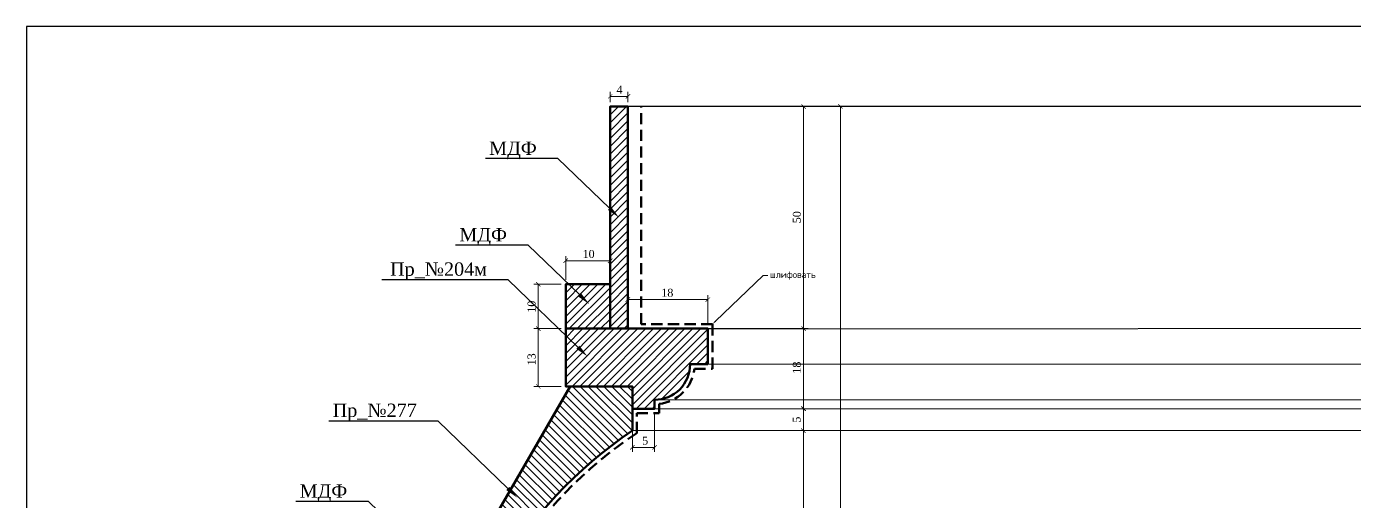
# Model space of a CAD drawing. Header units: millimetres. Extents: x 309321 to 309771, y -92212 to -91910.
# Drawn here: x 309321.2 to 309620, y -92018.5 to -91911.6 of the extents above; entities that cross this region are included whole.
import ezdxf
from ezdxf import colors
from ezdxf.entities.mleader import LeaderData, LeaderLine
from ezdxf.math import Vec2, Vec3

# ---------------------------------------------------------------- set-up
doc = ezdxf.new("R2010")
doc.units = ezdxf.units.MM
doc.header["$MEASUREMENT"] = 0
doc.linetypes.add('HIDDEN', pattern=[0.375, 0.25, -0.125])
doc.layers.add('Outside panel', color=7, linetype='Continuous', lineweight=18, true_color=0x7f5e57)
for name, color, linetype, lineweight in [('линия 15', 7, 'Continuous', 15), ('линия 50', 1, 'Continuous', 140), ('служебный слой РАЗМЕРЫ', 7, 'Continuous', 9)]:
    doc.layers.add(name, color=color, linetype=linetype, lineweight=lineweight)
doc.layers.add('размеры в модели', color=7, linetype='Continuous')
doc.styles.get("Standard").update_dxf_attribs({"font": 'times.ttf'})
doc.styles.add('ЕСКД профили текст', font='isocpeur.ttf')
doc.dimstyles.new('M_1', dxfattribs={"dimtxt": 1.8, "dimasz": 1, "dimexe": 1, "dimexo": 1, "dimgap": 0.6, "dimtad": 1, "dimdec": 0, "dimdsep": 46, "dimtxsty": 'Standard', "dimblk": 'ARCHTICK', "dimcen": -5, "dimclrd": 7, "dimclre": 7, "dimclrt": 7, "dimadec": 0, "dimazin": 0, "dimtfac": 1, "dimtdec": 0, "dimtmove": 0, "dimatfit": 3, "dimfxl": 1, "dimtolj": 1, "dimtzin": 0, "dimlwd": 5, "dimlwe": 5, "dimarcsym": 0})
pattern_1 = [(45, (114.0276, 2063.7564), (-0.8838834765, 0.8838834765), [])]

# ---------------------------------------------------------------- blocks, each defined once
blk = doc.blocks.new('_ArchTick')
at = {"color": 0, "linetype": 'ByBlock', "const_width": 0.15}
blk.add_lwpolyline([(-0.5, -0.5), (0.5, 0.5)], dxfattribs=at)
blk = doc.blocks.new('*D28')
at = {"color": 7, "lineweight": 5, "ltscale": 1000, "transparency": 16777216}
for p, q in [((309668.07, -91988.6), (309668.07, -92189.45)), ((309589.37, -92186.44), (309589.37, -92189.45)), ((309589.37, -92188.45), (309668.07, -92188.45))]:
    blk.add_line(p, q, dxfattribs=at)
at = {"layer": 'Defpoints', "color": 0, "ltscale": 1000, "transparency": 16777216}
for p in [(309668.07, -91987.6), (309589.37, -92185.44), (309668.07, -92188.45)]:
    blk.add_point(p, dxfattribs=at)
at = {"color": 7, "lineweight": 5, "ltscale": 1000, "transparency": 16777216, "rotation": 180}
blk.add_blockref('_ArchTick', (309589.37, -92188.45), dxfattribs=at)
at = {"color": 7, "lineweight": 5, "ltscale": 1000, "transparency": 16777216}
blk.add_blockref('_ArchTick', (309668.07, -92188.45), dxfattribs=at)
at = {"color": 7, "ltscale": 1000, "transparency": 16777216, "insert": (309627.55, -92186.93), "char_height": 1.8, "attachment_point": 5}
blk.add_mtext('\\A1;79', dxfattribs=at)
blk = doc.blocks.new('*D26')
at = {"color": 7, "lineweight": 5, "ltscale": 1000, "transparency": 16777216}
for p, q in [((309653.07, -91929.58), (309677.02, -91929.58)), ((309676.02, -91929.58), (309676.02, -92185.44)), ((309590.37, -92185.44), (309677.02, -92185.44))]:
    blk.add_line(p, q, dxfattribs=at)
at = {"layer": 'Defpoints', "color": 0, "ltscale": 1000, "transparency": 16777216}
for p in [(309652.07, -91929.58), (309589.37, -92185.44), (309676.02, -92185.44)]:
    blk.add_point(p, dxfattribs=at)
at = {"color": 7, "lineweight": 5, "ltscale": 1000, "transparency": 16777216}
for p, rotation in [((309676.02, -91929.58), 90), ((309676.02, -92185.44), 270)]:
    blk.add_blockref('_ArchTick', p, dxfattribs=dict(at, rotation=rotation))
at = {"color": 7, "ltscale": 1000, "transparency": 16777216, "insert": (309674.5, -92073.68), "char_height": 1.8, "attachment_point": 5, "rotation": 90}
blk.add_mtext('\\A1;256', dxfattribs=at)
blk = doc.blocks.new('*D25')
at = {"layer": 'Defpoints', "color": 0, "ltscale": 1000, "transparency": 16777216}
for p in [(309456.5, -91929.57), (309395.8, -92185.44), (309504.3, -92185.44)]:
    blk.add_point(p, dxfattribs=at)
at = {"layer": 'линия 15', "color": 7, "lineweight": 5, "ltscale": 1000, "transparency": 16777216}
for p, q in [((309457.5, -91929.57), (309505.3, -91929.57)), ((309504.3, -91929.57), (309504.3, -92185.44)), ((309396.8, -92185.44), (309505.3, -92185.44))]:
    blk.add_line(p, q, dxfattribs=at)
for p, rotation in [((309504.3, -91929.57), 90), ((309504.3, -92185.44), 270)]:
    blk.add_blockref('_ArchTick', p, dxfattribs=dict(at, rotation=rotation))
at = {"layer": 'линия 15', "color": 7, "ltscale": 1000, "transparency": 16777216, "insert": (309502.79, -92081.45), "char_height": 1.8, "attachment_point": 5, "rotation": 90}
blk.add_mtext('\\A1;256', dxfattribs=at)
blk = doc.blocks.new('*D18')
at = {"layer": 'Defpoints', "color": 0, "ltscale": 1000, "transparency": 16777216}
for p in [(309457.5, -91997.6), (309462.5, -91997.6), (309462.5, -92006.32)]:
    blk.add_point(p, dxfattribs=at)
at = {"layer": 'размеры в модели', "color": 7, "lineweight": 5, "ltscale": 1000, "transparency": 16777216}
for p, q in [((309457.5, -91998.6), (309457.5, -92007.32)), ((309462.5, -91998.6), (309462.5, -92007.32)), ((309457.5, -92006.32), (309462.5, -92006.32))]:
    blk.add_line(p, q, dxfattribs=at)
at = {"layer": 'размеры в модели', "color": 7, "lineweight": 5, "ltscale": 1000, "transparency": 16777216, "rotation": 180}
blk.add_blockref('_ArchTick', (309457.5, -92006.32), dxfattribs=at)
at = {"layer": 'размеры в модели', "color": 7, "lineweight": 5, "ltscale": 1000, "transparency": 16777216}
blk.add_blockref('_ArchTick', (309462.5, -92006.32), dxfattribs=at)
at = {"layer": 'размеры в модели', "color": 7, "ltscale": 1000, "transparency": 16777216, "insert": (309460.38, -92004.8), "char_height": 1.8, "attachment_point": 5}
blk.add_mtext('\\A1;5', dxfattribs=at)
blk = doc.blocks.new('*D17')
at = {"layer": 'Defpoints', "color": 0, "ltscale": 1000, "transparency": 16777216}
for p in [(309474.5, -91973.03), (309456.5, -91979.58), (309474.5, -91979.58)]:
    blk.add_point(p, dxfattribs=at)
at = {"layer": 'размеры в модели', "color": 7, "lineweight": 5, "ltscale": 1000, "transparency": 16777216}
for p, q in [((309456.5, -91978.58), (309456.5, -91972.03)), ((309456.5, -91973.03), (309474.5, -91973.03)), ((309474.5, -91978.58), (309474.5, -91972.03))]:
    blk.add_line(p, q, dxfattribs=at)
at = {"layer": 'размеры в модели', "color": 7, "lineweight": 5, "ltscale": 1000, "transparency": 16777216, "rotation": 180}
blk.add_blockref('_ArchTick', (309456.5, -91973.03), dxfattribs=at)
at = {"layer": 'размеры в модели', "color": 7, "lineweight": 5, "ltscale": 1000, "transparency": 16777216}
blk.add_blockref('_ArchTick', (309474.5, -91973.03), dxfattribs=at)
at = {"layer": 'размеры в модели', "color": 7, "ltscale": 1000, "transparency": 16777216, "insert": (309465.36, -91971.51), "char_height": 1.8, "attachment_point": 5}
blk.add_mtext('\\A1;18', dxfattribs=at)
blk = doc.blocks.new('*D16')
at = {"layer": 'Defpoints', "color": 0, "ltscale": 1000, "transparency": 16777216}
for p in [(309442.5, -91979.58), (309436.33, -91992.6), (309442.5, -91992.6)]:
    blk.add_point(p, dxfattribs=at)
at = {"layer": 'размеры в модели', "color": 7, "lineweight": 5, "ltscale": 1000, "transparency": 16777216}
for p, q in [((309441.5, -91979.58), (309435.33, -91979.58)), ((309436.33, -91979.58), (309436.33, -91992.6)), ((309441.5, -91992.6), (309435.33, -91992.6))]:
    blk.add_line(p, q, dxfattribs=at)
for p, rotation in [((309436.33, -91979.58), 90), ((309436.33, -91992.6), 270)]:
    blk.add_blockref('_ArchTick', p, dxfattribs=dict(at, rotation=rotation))
at = {"layer": 'размеры в модели', "color": 7, "ltscale": 1000, "transparency": 16777216, "insert": (309434.82, -91986.49), "char_height": 1.8, "attachment_point": 5, "rotation": 90}
blk.add_mtext('\\A1;13', dxfattribs=at)
blk = doc.blocks.new('*D15')
at = {"layer": 'Defpoints', "color": 0, "ltscale": 1000, "transparency": 16777216}
for p in [(309442.5, -91969.58), (309436.33, -91979.58), (309442.5, -91979.58)]:
    blk.add_point(p, dxfattribs=at)
at = {"layer": 'размеры в модели', "color": 7, "lineweight": 5, "ltscale": 1000, "transparency": 16777216}
for p, q in [((309441.5, -91969.58), (309435.33, -91969.58)), ((309436.33, -91969.58), (309436.33, -91979.58)), ((309441.5, -91979.58), (309435.33, -91979.58))]:
    blk.add_line(p, q, dxfattribs=at)
for p, rotation in [((309436.33, -91969.58), 90), ((309436.33, -91979.58), 270)]:
    blk.add_blockref('_ArchTick', p, dxfattribs=dict(at, rotation=rotation))
at = {"layer": 'размеры в модели', "color": 7, "ltscale": 1000, "transparency": 16777216, "insert": (309434.82, -91974.64), "char_height": 1.8, "attachment_point": 5, "rotation": 90}
blk.add_mtext('\\A1;10', dxfattribs=at)
blk = doc.blocks.new('*D14')
at = {"layer": 'Defpoints', "color": 0, "ltscale": 1000, "transparency": 16777216}
for p in [(309452.5, -91964.3), (309442.5, -91969.58), (309452.5, -91969.48)]:
    blk.add_point(p, dxfattribs=at)
at = {"layer": 'размеры в модели', "color": 7, "lineweight": 5, "ltscale": 1000, "transparency": 16777216}
for p, q in [((309442.5, -91968.58), (309442.5, -91963.3)), ((309442.5, -91964.3), (309452.5, -91964.3)), ((309452.5, -91968.48), (309452.5, -91963.3))]:
    blk.add_line(p, q, dxfattribs=at)
at = {"layer": 'размеры в модели', "color": 7, "lineweight": 5, "ltscale": 1000, "transparency": 16777216, "rotation": 180}
blk.add_blockref('_ArchTick', (309442.5, -91964.3), dxfattribs=at)
at = {"layer": 'размеры в модели', "color": 7, "lineweight": 5, "ltscale": 1000, "transparency": 16777216}
blk.add_blockref('_ArchTick', (309452.5, -91964.3), dxfattribs=at)
at = {"layer": 'размеры в модели', "color": 7, "ltscale": 1000, "transparency": 16777216, "insert": (309447.65, -91962.78), "char_height": 1.8, "attachment_point": 5}
blk.add_mtext('\\A1;10', dxfattribs=at)
blk = doc.blocks.new('*D13')
at = {"layer": 'Defpoints', "color": 0, "ltscale": 1000, "transparency": 16777216}
for p in [(309456.5, -91927.29), (309452.5, -91929.58), (309456.5, -91929.58)]:
    blk.add_point(p, dxfattribs=at)
at = {"layer": 'размеры в модели', "color": 7, "lineweight": 5, "ltscale": 1000, "transparency": 16777216}
for p, q in [((309452.5, -91928.58), (309452.5, -91926.29)), ((309456.5, -91928.58), (309456.5, -91926.29)), ((309452.5, -91927.29), (309456.5, -91927.29))]:
    blk.add_line(p, q, dxfattribs=at)
at = {"layer": 'размеры в модели', "color": 7, "lineweight": 5, "ltscale": 1000, "transparency": 16777216, "rotation": 180}
blk.add_blockref('_ArchTick', (309452.5, -91927.29), dxfattribs=at)
at = {"layer": 'размеры в модели', "color": 7, "lineweight": 5, "ltscale": 1000, "transparency": 16777216}
blk.add_blockref('_ArchTick', (309456.5, -91927.29), dxfattribs=at)
at = {"layer": 'размеры в модели', "color": 7, "ltscale": 1000, "transparency": 16777216, "insert": (309454.6, -91925.79), "char_height": 1.8, "attachment_point": 5}
blk.add_mtext('\\A1;4', dxfattribs=at)
blk = doc.blocks.new('*D9')
at = {"layer": 'Defpoints', "color": 0, "ltscale": 1000, "transparency": 16777216}
for p in [(309457.5, -92002.55), (309418.8, -92072.62), (309495.98, -92072.62)]:
    blk.add_point(p, dxfattribs=at)
at = {"layer": 'размеры в модели', "color": 7, "lineweight": 5, "ltscale": 1000, "transparency": 16777216}
for p, q in [((309458.5, -92002.55), (309496.98, -92002.55)), ((309495.98, -92002.55), (309495.98, -92072.62)), ((309419.8, -92072.62), (309496.98, -92072.62))]:
    blk.add_line(p, q, dxfattribs=at)
for p, rotation in [((309495.98, -92002.55), 90), ((309495.98, -92072.62), 270)]:
    blk.add_blockref('_ArchTick', p, dxfattribs=dict(at, rotation=rotation))
at = {"layer": 'размеры в модели', "color": 7, "ltscale": 1000, "transparency": 16777216, "insert": (309494.46, -92038.75), "char_height": 1.8, "attachment_point": 5, "rotation": 90}
blk.add_mtext('\\A1;70', dxfattribs=at)
blk = doc.blocks.new('*D8')
at = {"layer": 'Defpoints', "color": 0, "ltscale": 1000, "transparency": 16777216}
for p in [(309457.5, -91997.6), (309457.5, -92002.55), (309495.98, -92002.55)]:
    blk.add_point(p, dxfattribs=at)
at = {"layer": 'размеры в модели', "color": 7, "lineweight": 5, "ltscale": 1000, "transparency": 16777216}
for p, q in [((309458.5, -91997.6), (309496.98, -91997.6)), ((309495.98, -91997.6), (309495.98, -92002.55)), ((309458.5, -92002.55), (309496.98, -92002.55))]:
    blk.add_line(p, q, dxfattribs=at)
for p, rotation in [((309495.98, -91997.6), 90), ((309495.98, -92002.55), 270)]:
    blk.add_blockref('_ArchTick', p, dxfattribs=dict(at, rotation=rotation))
at = {"layer": 'размеры в модели', "color": 7, "ltscale": 1000, "transparency": 16777216, "insert": (309494.46, -92000.07), "char_height": 1.8, "attachment_point": 5, "rotation": 90}
blk.add_mtext('\\A1;5', dxfattribs=at)
blk = doc.blocks.new('*D7')
at = {"layer": 'Defpoints', "color": 0, "ltscale": 1000, "transparency": 16777216}
for p in [(309474.5, -91979.58), (309496.02, -91979.58), (309462.5, -91997.6)]:
    blk.add_point(p, dxfattribs=at)
at = {"layer": 'размеры в модели', "color": 7, "lineweight": 5, "ltscale": 1000, "transparency": 16777216}
for p, q in [((309475.5, -91979.58), (309497.02, -91979.58)), ((309496.02, -91997.6), (309496.02, -91979.58)), ((309463.5, -91997.6), (309497.02, -91997.6))]:
    blk.add_line(p, q, dxfattribs=at)
for p, rotation in [((309496.02, -91979.58), 90), ((309496.02, -91997.6), 270)]:
    blk.add_blockref('_ArchTick', p, dxfattribs=dict(at, rotation=rotation))
at = {"layer": 'размеры в модели', "color": 7, "ltscale": 1000, "transparency": 16777216, "insert": (309494.51, -91988.36), "char_height": 1.8, "attachment_point": 5, "rotation": 90}
blk.add_mtext('\\A1;18', dxfattribs=at)
blk = doc.blocks.new('*D6')
at = {"layer": 'Defpoints', "color": 0, "ltscale": 1000, "transparency": 16777216}
for p in [(309456.5, -91929.58), (309456.5, -91979.58), (309496.02, -91979.58)]:
    blk.add_point(p, dxfattribs=at)
at = {"layer": 'размеры в модели', "color": 7, "lineweight": 5, "ltscale": 1000, "transparency": 16777216}
for p, q in [((309457.5, -91929.58), (309497.02, -91929.58)), ((309496.02, -91929.58), (309496.02, -91979.58)), ((309457.5, -91979.58), (309497.02, -91979.58))]:
    blk.add_line(p, q, dxfattribs=at)
for p, rotation in [((309496.02, -91929.58), 90), ((309496.02, -91979.58), 270)]:
    blk.add_blockref('_ArchTick', p, dxfattribs=dict(at, rotation=rotation))
at = {"layer": 'размеры в модели', "color": 7, "ltscale": 1000, "transparency": 16777216, "insert": (309494.51, -91954.5), "char_height": 1.8, "attachment_point": 5, "rotation": 90}
blk.add_mtext('\\A1;50', dxfattribs=at)

msp = doc.modelspace()

# ---------------------------------------------------------------- hatches: boundary and pattern name
at = {"layer": 'Outside panel', "ltscale": 1000}
h = msp.add_hatch(dxfattribs=at)
h.set_pattern_fill('ANSI31', color=5, scale=10)
h.set_pattern_definition(pattern_1)
h.paths.add_polyline_path([(309456.5, -91929.58), (309452.5, -91929.58), (309452.5, -91979.58), (309456.5, -91979.58)])
h = msp.add_hatch(dxfattribs=at)
h.set_pattern_fill('ANSI31', color=5, scale=10)
h.set_pattern_definition(pattern_1)
h.paths.add_polyline_path([(309452.5, -91969.58), (309442.5, -91969.58), (309442.5, -91979.58), (309452.5, -91979.58)])
h = msp.add_hatch(dxfattribs=at)
h.set_pattern_fill('ANSI31', color=256, scale=10)
h.set_pattern_definition([(45, (2457.0998, -1109.9011), (-0.8838834765, 0.8838834765), [])])
h.paths.add_polyline_path([(309474.5, -91979.58), (309442.5, -91979.58), (309442.5, -91992.6), (309457.5, -91992.6), (309457.5, -91997.6), (309462.5, -91997.6), (309462.5, -91995.6, 0.414214), (309470.5, -91987.6), (309474.5, -91987.6)])
h = msp.add_hatch(dxfattribs=at)
h.set_pattern_fill('ANSI31', color=256, scale=10, angle=90)
h.set_pattern_definition([(135, (2457.0998, -1109.9011), (-0.8838834765, -0.8838834765), [])])
h.paths.add_polyline_path([(309457.5, -92002.55), (309457.5, -91992.6), (309443.53, -91992.6), (309398.8, -92070.07), (309398.8, -92077.47), (309413.8, -92077.47), (309413.8, -92072.47), (309414.33, -92072.47, -0.214932)])

# ---------------------------------------------------------------- linework, layer by layer
at = {"color": 7}
msp.add_line((309652.07, -91929.58), (309456.5, -91929.58), dxfattribs=at)
at = {"linetype": 'Continuous', "lineweight": 15}
for p, q in [((309668.07, -91987.6), (309473.53, -91987.6)), ((309656.07, -91995.6), (309462.5, -91995.6)), ((309656.07, -91997.6), (309462.5, -91997.6)), ((309651.07, -92002.55), (309457.5, -92002.55))]:
    msp.add_line(p, q, dxfattribs=at)
at = {"color": 6, "ltscale": 1000}
msp.add_lwpolyline([(309321.2, -92211.57), (309771.2, -92211.57), (309771.2, -91911.57), (309321.2, -91911.57)], close=True, dxfattribs=at)
at = {"color": 7}
msp.add_lwpolyline([(309607.89, -92072.47, -0.214814), (309651.07, -92002.55), (309651.07, -91997.6), (309656.07, -91997.6), (309656.07, -91995.6, 0.414214), (309664.07, -91987.6), (309668.07, -91987.6), (309668.07, -91979.58), (309474.5, -91979.72)], format="xyb", dxfattribs=at)
at = {"layer": 'линия 50', "color": 1, "linetype": 'HIDDEN', "ltscale": 10, "true_color": 0xff0909}
msp.add_lwpolyline([(309415.47, -92071.47, -0.213204), (309458.5, -92003.08), (309458.5, -91998.6), (309463.5, -91998.6), (309463.5, -91996.54, 0.350403), (309471.45, -91988.6), (309475.5, -91988.6), (309475.5, -91978.58), (309459.5, -91978.58), (309459.5, -91929.58)], format="xyb", dxfattribs=at)
at = {"layer": 'линия 50', "color": 7}
for points in [[(309456.5, -91979.58), (309452.5, -91979.58), (309452.5, -91929.58), (309456.5, -91929.58)], [(309452.5, -91979.58), (309442.5, -91979.58), (309442.5, -91969.58), (309452.5, -91969.58)]]:
    msp.add_lwpolyline(points, close=True, dxfattribs=at)
msp.add_lwpolyline([(309474.5, -91987.6), (309474.5, -91979.58), (309442.5, -91979.58), (309442.5, -91992.6), (309457.5, -91992.6), (309457.5, -91997.6), (309462.5, -91997.6), (309462.5, -91995.6, 0.414214), (309470.5, -91987.6), (309474.5, -91987.6)], format="xyb", dxfattribs=at)
msp.add_lwpolyline([(309398.8, -92070.07), (309398.8, -92077.47), (309413.8, -92077.47, -0.228119), (309457.5, -92002.55), (309457.5, -91992.6), (309443.53, -91992.6), (309398.8, -92070.07)], format="xyb", close=True, dxfattribs=at)

# ---------------------------------------------------------------- dimensions: what is measured, and where the dimension line sits
at = {"color": 5, "ltscale": 1000}
dim = msp.add_linear_dim(base=(309676.02, -92185.44), p1=(309652.07, -91929.58), p2=(309589.37, -92185.44), angle=90, dimstyle='M_1', dxfattribs=at)
dim.commit()
dim.dimension.update_dxf_attribs({"geometry": '*D26', "text_midpoint": (309676.02, -92073.68), "dimtype": 128})
at = {"color": 7, "ltscale": 1000}
dim = msp.add_linear_dim(base=(309668.07, -92188.45), p1=(309589.37, -92185.44), p2=(309668.07, -91987.6), dimstyle='M_1', dxfattribs=at)
dim.commit()
dim.dimension.update_dxf_attribs({"geometry": '*D28', "text_midpoint": (309627.55, -92188.45), "dimtype": 128})
at = {"layer": 'линия 15', "color": 5, "ltscale": 1000}
dim = msp.add_linear_dim(base=(309504.3, -92185.44), p1=(309456.5, -91929.57), p2=(309395.8, -92185.44), angle=90, dimstyle='M_1', dxfattribs=at)
dim.commit()
dim.dimension.update_dxf_attribs({"geometry": '*D25', "text_midpoint": (309504.3, -92081.45), "dimtype": 128})
at = {"layer": 'размеры в модели', "color": 5, "ltscale": 1000}
for base, p1, p2, picture, middle in [((309456.5, -91927.29), (309452.5, -91929.58), (309456.5, -91929.58), '*D13', (309454.6, -91927.29)), ((309452.5, -91964.3), (309442.5, -91969.58), (309452.5, -91969.48), '*D14', (309447.65, -91964.3)), ((309474.5, -91973.03), (309456.5, -91979.58), (309474.5, -91979.58), '*D17', (309465.36, -91973.03)), ((309462.5, -92006.32), (309457.5, -91997.6), (309462.5, -91997.6), '*D18', (309460.38, -92006.32))]:
    dim = msp.add_linear_dim(base=base, p1=p1, p2=p2, dimstyle='M_1', dxfattribs=at)
    dim.commit()
    dim.dimension.update_dxf_attribs({"geometry": picture, "text_midpoint": middle, "dimtype": 128})
for base, p1, p2, picture, middle in [((309496.02, -91979.58), (309456.5, -91929.58), (309456.5, -91979.58), '*D6', (309496.02, -91954.5)), ((309436.33, -91979.58), (309442.5, -91969.58), (309442.5, -91979.58), '*D15', (309436.33, -91974.64)), ((309436.33, -91992.6), (309442.5, -91979.58), (309442.5, -91992.6), '*D16', (309436.33, -91986.49)), ((309496.02, -91979.58), (309462.5, -91997.6), (309474.5, -91979.58), '*D7', (309496.02, -91988.36)), ((309495.98, -92002.55), (309457.5, -91997.6), (309457.5, -92002.55), '*D8', (309495.98, -92000.07)), ((309495.98, -92072.62), (309457.5, -92002.55), (309418.8, -92072.62), '*D9', (309495.98, -92038.75))]:
    dim = msp.add_linear_dim(base=base, p1=p1, p2=p2, angle=90, dimstyle='M_1', dxfattribs=at)
    dim.commit()
    dim.dimension.update_dxf_attribs({"geometry": picture, "text_midpoint": middle, "dimtype": 128})

# ---------------------------------------------------------------- leaders
at = {"layer": 'размеры в модели', "color": 7, "ltscale": 1000}
ml = msp.add_multileader_mtext('Standard', dxfattribs=at)
ml.set_content('\\A1;МДФ  ', color=7)
ml.set_leader_properties()
ml.build(insert=Vec2(0, 0))
ml.multileader.update_dxf_attribs({"text_right_attachment_type": 6, "dogleg_length": 0.36, "arrow_head_size": 3})
ctx = ml.context
ctx.base_point, ctx.char_height, ctx.arrow_head_size, ctx.landing_gap_size, ctx.plane_origin = Vec3(309425.67, -91939.38), 3, 3, 0.09, Vec3(309435.93, -91957.31)
ctx.right_attachment, ctx.text_align_type = 6, 2
notes = []
notes.append((ctx, [(0, (1, 1, 0), (309440.75, -91941.3), (-1, 0), 4.68, [(0, [(309454.5, -91954.58)], 0, [])])]))
ctx.mtext.insert, ctx.mtext.alignment, ctx.mtext.flow_direction = Vec3(309435.98, -91937.46), 3, 5
ml = msp.add_multileader_mtext('Standard', dxfattribs=at)
ml.set_content('\\A1;МДФ  ', color=7)
ml.set_leader_properties()
ml.build(insert=Vec2(0, 0))
ml.multileader.update_dxf_attribs({"text_right_attachment_type": 6, "dogleg_length": 0.36, "arrow_head_size": 3})
ctx = ml.context
ctx.base_point, ctx.char_height, ctx.arrow_head_size, ctx.landing_gap_size, ctx.plane_origin = Vec3(309418.96, -91958.87), 3, 3, 0.09, Vec3(309429.22, -91976.8)
ctx.right_attachment, ctx.text_align_type = 6, 2
notes.append((ctx, [(0, (1, 1, 0), (309434.04, -91960.79), (-1, 0), 4.68, [(0, [(309447.8, -91974.07)], 0, [])])]))
ctx.mtext.insert, ctx.mtext.alignment, ctx.mtext.flow_direction = Vec3(309429.28, -91956.95), 3, 5
ml = msp.add_multileader_mtext('Standard', dxfattribs=at)
ml.set_content('\\A1;Пр_№204м  ', color=7)
ml.set_leader_properties()
ml.build(insert=Vec2(0, 0))
ml.multileader.update_dxf_attribs({"text_right_attachment_type": 6, "dogleg_length": 0.36, "arrow_head_size": 3})
ctx = ml.context
ctx.base_point, ctx.char_height, ctx.arrow_head_size, ctx.landing_gap_size, ctx.plane_origin = Vec3(309403.56, -91966.64), 3, 3, 0.09, Vec3(309428.82, -91988.58)
ctx.right_attachment, ctx.text_align_type = 6, 2
notes.append((ctx, [(0, (1, 1, 0), (309429.54, -91968.62), (-1, 0), 4.68, [(0, [(309447.4, -91985.86)], 0, [])])]))
ctx.mtext.insert, ctx.mtext.alignment, ctx.mtext.flow_direction = Vec3(309424.78, -91964.67), 3, 5
ml = msp.add_multileader_mtext('Standard', dxfattribs=at)
ml.set_content('\\A1;Пр_№277 ', color=7)
ml.set_leader_properties()
ml.build(insert=Vec2(0, 0))
ml.multileader.update_dxf_attribs({"text_right_attachment_type": 6, "dogleg_length": 0.36, "arrow_head_size": 3})
ctx = ml.context
ctx.base_point, ctx.char_height, ctx.arrow_head_size, ctx.landing_gap_size, ctx.plane_origin = Vec3(309390.69, -91998.43), 3, 3, 0.09, Vec3(309413.05, -92020.38)
ctx.right_attachment, ctx.text_align_type = 6, 2
notes.append((ctx, [(0, (1, 1, 0), (309413.77, -92000.41), (-1, 0), 4.68, [(0, [(309431.63, -92017.65)], 0, [])])]))
ctx.mtext.insert, ctx.mtext.alignment, ctx.mtext.flow_direction = Vec3(309409, -91996.46), 3, 5
ml = msp.add_multileader_mtext('Standard', dxfattribs=at)
ml.set_content('\\A1;МДФ  ', color=7)
ml.set_leader_properties()
ml.build(insert=Vec2(0, 0))
ml.multileader.update_dxf_attribs({"text_right_attachment_type": 6, "dogleg_length": 0.36, "arrow_head_size": 3})
ctx = ml.context
ctx.base_point, ctx.char_height, ctx.arrow_head_size, ctx.landing_gap_size, ctx.plane_origin = Vec3(309383.03, -92016.56), 3, 3, 0.09, Vec3(309393.29, -92034.49)
ctx.right_attachment, ctx.text_align_type = 6, 2
notes.append((ctx, [(0, (1, 1, 0), (309398.11, -92018.48), (-1, 0), 4.68, [(0, [(309411.87, -92031.77)], 0, [])])]))
ctx.mtext.insert, ctx.mtext.alignment, ctx.mtext.flow_direction = Vec3(309393.35, -92014.64), 3, 5
at = {"layer": 'служебный слой РАЗМЕРЫ'}
ml = msp.add_multileader_mtext('Standard', dxfattribs=at)
ml.set_content('\\A1;шлифовать', color=256, style='ЕСКД профили текст')
ml.set_leader_properties(color=256, linetype='ByLayer', lineweight=-1)
ml.build(insert=Vec2(0, 0))
ml.multileader.update_dxf_attribs({"dogleg_length": 1, "arrow_head_size": 1})
ctx = ml.context
ctx.base_point, ctx.char_height, ctx.arrow_head_size, ctx.landing_gap_size, ctx.plane_origin = Vec3(309487.96, -91967.65), 1.5, 1, 0.5, Vec3(309501.44, -91941.48)
notes.append((ctx, [(1, (1, 1, 0), (309486.96, -91967.65), (1, 0), 1, [(0, [(309475.5, -91978.58)], 0, [])])]))
ctx.mtext.insert, ctx.mtext.flow_direction = Vec3(309488.46, -91966.67), 5
for ctx, leaders in notes:
    for number, flags, end, landing, length, lines in leaders:
        leader = LeaderData()
        leader.index, (leader.has_last_leader_line, leader.has_dogleg_vector, leader.attachment_direction) = number, flags
        leader.last_leader_point, leader.dogleg_vector, leader.dogleg_length = Vec3(end), Vec3(landing), length
        for number, points, colour, breaks in lines:
            line = LeaderLine()
            line.index, line.vertices, line.color, line.breaks = number, Vec3.list(points), colors.encode_raw_color(colour), breaks
            leader.lines.append(line)
        ctx.leaders.append(leader)

doc.saveas('drawing.dxf')
